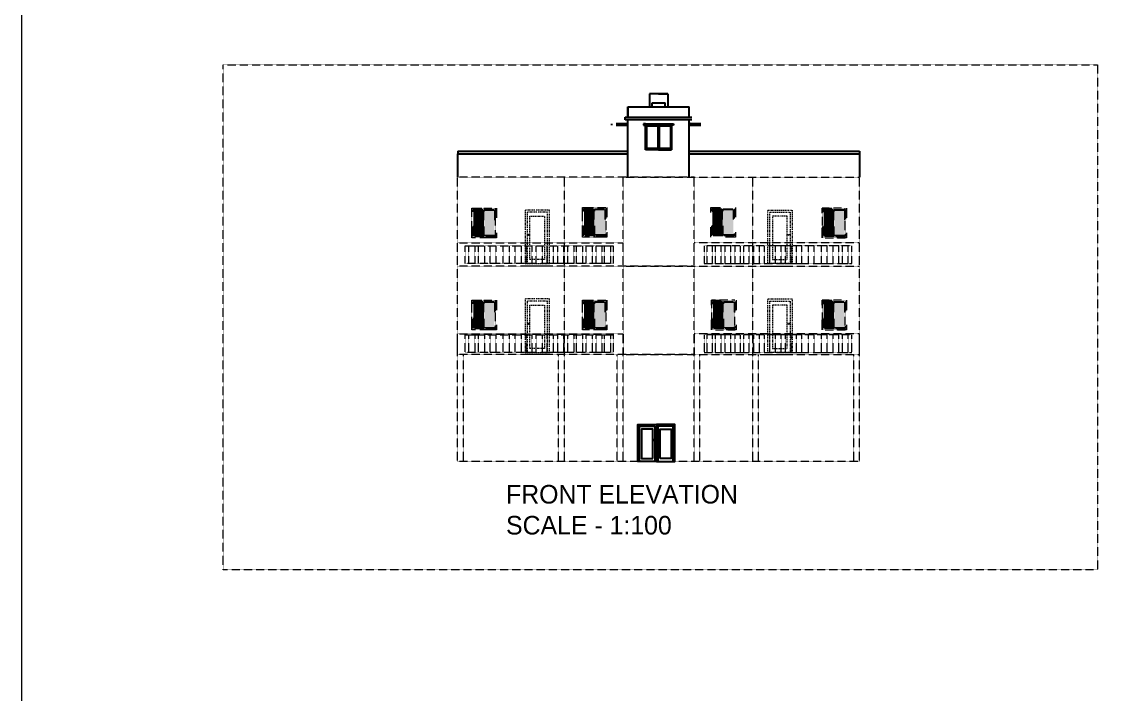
# Model space of a CAD drawing. Header units: millimetres. Extents: x -15225 to 158921, y -72156 to 56162.
# Drawn here: x -15225 to 39102, y -32424 to 886 of the extents above; entities that cross this region are included whole.
import ezdxf

# ---------------------------------------------------------------- set-up
doc = ezdxf.new("R2010")
doc.units = ezdxf.units.MM
doc.linetypes.add('ACAD_ISO03W100', pattern=[30, 12, -18])
doc.linetypes.add('DASHED2', pattern=[0.375, 0.25, -0.125])
doc.layers.get('0').update_dxf_attribs({"linetype": 'CONTINUOUS'})
doc.layers.add('Layer2', color=7, linetype='ACAD_ISO03W100', lineweight=15)
doc.layers.add('P', color=7, linetype='CONTINUOUS')

# ---------------------------------------------------------------- blocks, each defined once
blk = doc.blocks.new('*U60')
for p, q in [((1.5, 1.5), (1.5, 34.5)), ((1.5, 34.5), (15, 34.5)), ((15, 1.5), (15, 34.5)), ((15, 34.5), (28.5, 34.5)), ((28.5, 34.5), (28.5, 1.5)), ((15, 1.5), (1.5, 1.5)), ((28.5, 1.5), (15, 1.5))]:
    blk.add_line(p, q)
blk.add_lwpolyline([(0, 0), (0, 36), (30, 36), (30, 0)], close=True)
for points in [[(14, 33.5), (14, 2.5), (2.5, 2.5), (2.5, 33.5), (14, 33.5)], [(15, 33.5), (27.5, 33.5), (27.5, 2.5), (15, 2.5)]]:
    blk.add_lwpolyline(points)
blk = doc.blocks.new('*U65')
blk.add_lwpolyline([(76.2, 0), (0, 0), (0, 1981), (900, 1981), (900, 0), (823.8, 0)])
for points in [[(823.8, 0), (76.2, 0), (76.2, 1904.8), (823.8, 1904.8)], [(177.8, 152.4), (722.2, 152.4), (722.2, 1752.4), (177.8, 1752.4)]]:
    blk.add_lwpolyline(points, close=True)
blk.add_circle((773, 1066.8), 25.4)
blk = doc.blocks.new('*U66')
blk.add_lwpolyline([(-76.2, 0), (0, 0), (0, 1981), (-900, 1981), (-900, 0), (-823.8, 0)])
for points in [[(-823.8, 0), (-76.2, 0), (-76.2, 1904.8), (-823.8, 1904.8)], [(-177.8, 152.4), (-722.2, 152.4), (-722.2, 1752.4), (-177.8, 1752.4)]]:
    blk.add_lwpolyline(points, close=True)
blk.add_circle((-773, 1066.8), 25.4)
blk = doc.blocks.new('front')
at = {"color": 7, "linetype": 'ByBlock', "lineweight": 0}
for p, q in [((661293, 174495), (655434, 174495)), ((655434, 167452), (655434, 174495)), ((658082, 167452), (658082, 174495)), ((658082, 167452), (658082, 174495)), ((659535, 167452), (659535, 174495)), ((659535, 174495), (665394, 174495)), ((661293, 167452), (661293, 174495)), ((662746, 167452), (662746, 174495)), ((662746, 167452), (662746, 174495)), ((665394, 167452), (665394, 174495)), ((655433, 172870), (659535, 172870)), ((665395, 172870), (661293, 172870)), ((661293, 172295), (655434, 172295)), ((659535, 172295), (665394, 172295)), ((655434, 170099), (655433, 170612)), ((655433, 170612), (659535, 170612)), ((659535, 170612), (659535, 170099)), ((665395, 170612), (661293, 170612)), ((661293, 170612), (661293, 170099)), ((665394, 170099), (665395, 170612)), ((661293, 170099), (655434, 170099)), ((659535, 170099), (655434, 170099)), ((655578, 167452), (655578, 170099)), ((657937, 167452), (657937, 170099)), ((659391, 167452), (659391, 170099)), ((659535, 170099), (665394, 170099)), ((661293, 170099), (665394, 170099)), ((661438, 167452), (661438, 170099)), ((662891, 167452), (662891, 170099)), ((665250, 167452), (665250, 170099)), ((655578, 169801), (655578, 169801)), ((665250, 169801), (665250, 169801)), ((665394, 167452), (655434, 167452))]:
    blk.add_line(p, q, dxfattribs=at)
for points in [[(649622, 177279), (671288, 177279), (671288, 164770), (649622, 164770)], [(655787, 173729), (656365, 173729), (656365, 172997), (655787, 172997)], [(658525, 173745), (659103, 173745), (659103, 173013), (658525, 173013)], [(665041, 173729), (664463, 173729), (664463, 172997), (665041, 172997)], [(655624, 172793), (659284, 172793), (659284, 172354), (655624, 172354)], [(655624, 172793), (659284, 172793), (659284, 172354), (655624, 172354)], [(655715, 172793), (655862, 172793), (655862, 172354), (655715, 172354)], [(655951, 172793), (656098, 172793), (656098, 172354), (655951, 172354)], [(656238, 172793), (656384, 172793), (656384, 172354), (656238, 172354)], [(656560, 172793), (656707, 172793), (656707, 172354), (656560, 172354)], [(656861, 172793), (657007, 172793), (657007, 172354), (656861, 172354)], [(657129, 172793), (657275, 172793), (657275, 172354), (657129, 172354)], [(657379, 172793), (657526, 172793), (657526, 172354), (657379, 172354)], [(657655, 172793), (657801, 172793), (657801, 172354), (657655, 172354)], [(657913, 172793), (658059, 172793), (658059, 172354), (657913, 172354)], [(658168, 172793), (658314, 172793), (658314, 172354), (658168, 172354)], [(658381, 172793), (658527, 172793), (658527, 172354), (658381, 172354)], [(658622, 172793), (658768, 172793), (658768, 172354), (658622, 172354)], [(658863, 172793), (659009, 172793), (659009, 172354), (658863, 172354)], [(659076, 172793), (659222, 172793), (659222, 172354), (659076, 172354)], [(665204, 172793), (661544, 172793), (661544, 172354), (665204, 172354)], [(665204, 172793), (661544, 172793), (661544, 172354), (665204, 172354)], [(661752, 172793), (661605, 172793), (661605, 172354), (661752, 172354)], [(661965, 172793), (661818, 172793), (661818, 172354), (661965, 172354)], [(662206, 172793), (662059, 172793), (662059, 172354), (662206, 172354)], [(662447, 172793), (662301, 172793), (662301, 172354), (662447, 172354)], [(662660, 172793), (662514, 172793), (662514, 172354), (662660, 172354)], [(662915, 172793), (662768, 172793), (662768, 172354), (662915, 172354)], [(663173, 172793), (663026, 172793), (663026, 172354), (663173, 172354)], [(663448, 172793), (663302, 172793), (663302, 172354), (663448, 172354)], [(663699, 172793), (663552, 172793), (663552, 172354), (663699, 172354)], [(663967, 172793), (663820, 172793), (663820, 172354), (663967, 172354)], [(664267, 172793), (664121, 172793), (664121, 172354), (664267, 172354)], [(664590, 172793), (664443, 172793), (664443, 172354), (664590, 172354)], [(664876, 172793), (664730, 172793), (664730, 172354), (664876, 172354)], [(665112, 172793), (664966, 172793), (664966, 172354), (665112, 172354)], [(655787, 171447), (656365, 171447), (656365, 170715), (655787, 170715)], [(658525, 171447), (659103, 171447), (659103, 170715), (658525, 170715)], [(662303, 171447), (661724, 171447), (661724, 170715), (662303, 170715)], [(665041, 171447), (664463, 171447), (664463, 170715), (665041, 170715)], [(655624, 170590), (659284, 170590), (659284, 170151), (655624, 170151)], [(655715, 170590), (655862, 170590), (655862, 170151), (655715, 170151)], [(655951, 170590), (656098, 170590), (656098, 170151), (655951, 170151)], [(656238, 170590), (656384, 170590), (656384, 170151), (656238, 170151)], [(656560, 170590), (656707, 170590), (656707, 170151), (656560, 170151)], [(656861, 170590), (657007, 170590), (657007, 170151), (656861, 170151)], [(657129, 170590), (657275, 170590), (657275, 170151), (657129, 170151)], [(657379, 170590), (657526, 170590), (657526, 170151), (657379, 170151)], [(657655, 170590), (657801, 170590), (657801, 170151), (657655, 170151)], [(657913, 170590), (658059, 170590), (658059, 170151), (657913, 170151)], [(658168, 170590), (658314, 170590), (658314, 170151), (658168, 170151)], [(658381, 170590), (658527, 170590), (658527, 170151), (658381, 170151)], [(658622, 170590), (658768, 170590), (658768, 170151), (658622, 170151)], [(658863, 170590), (659009, 170590), (659009, 170151), (658863, 170151)], [(659076, 170590), (659222, 170590), (659222, 170151), (659076, 170151)], [(665204, 170590), (661544, 170590), (661544, 170151), (665204, 170151)], [(661752, 170590), (661605, 170590), (661605, 170151), (661752, 170151)], [(661965, 170590), (661818, 170590), (661818, 170151), (661965, 170151)], [(662206, 170590), (662059, 170590), (662059, 170151), (662206, 170151)], [(662447, 170590), (662301, 170590), (662301, 170151), (662447, 170151)], [(662660, 170590), (662514, 170590), (662514, 170151), (662660, 170151)], [(662915, 170590), (662768, 170590), (662768, 170151), (662915, 170151)], [(663173, 170590), (663026, 170590), (663026, 170151), (663173, 170151)], [(663448, 170590), (663302, 170590), (663302, 170151), (663448, 170151)], [(663699, 170590), (663552, 170590), (663552, 170151), (663699, 170151)], [(663967, 170590), (663820, 170590), (663820, 170151), (663967, 170151)], [(664267, 170590), (664121, 170590), (664121, 170151), (664267, 170151)], [(664590, 170590), (664443, 170590), (664443, 170151), (664590, 170151)], [(664876, 170590), (664730, 170590), (664730, 170151), (664876, 170151)], [(665112, 170590), (664966, 170590), (664966, 170151), (665112, 170151)]]:
    blk.add_lwpolyline(points, close=True, dxfattribs=at)
for points in [[(657709, 172295), (657109, 172295)], [(663119, 172295), (663719, 172295)], [(657709, 170099), (657109, 170099)], [(663119, 170099), (663719, 170099)]]:
    blk.add_lwpolyline(points, dxfattribs=at)
at = {"linetype": 'ByBlock', "xscale": 20.33353914802258, "yscale": 20.33353914802258, "zscale": 20.33353914802258}
for p in [(655787, 172997), (658525, 173013), (661706, 173013), (664463, 172997), (655787, 170715), (658525, 170715), (661724, 170715), (664463, 170715)]:
    blk.add_blockref('*U60', p, dxfattribs=at)
at = {"xscale": 0.6700553816485715, "yscale": 0.6700553816485715, "zscale": 0.6700553816485715}
for name, p in [('*U66', (657709, 172354)), ('*U65', (663119, 172354)), ('*U66', (657709, 170151)), ('*U65', (663119, 170151))]:
    blk.add_blockref(name, p, dxfattribs=at)
at = {"layer": 'P', "linetype": 'ByBlock', "insert": (656633, 166870), "char_height": 460.35, "attachment_point": 1}
blk.add_mtext_dynamic_manual_height_columns('FRONT ELEVATION\\PSCALE - 1:100', width=22973.23, gutter_width=2302, heights=[0], dxfattribs=at)
blk = doc.blocks.new('*U108')
blk.add_lwpolyline([(3.1, 0), (0.1, 0), (0.1, 72), (36.1, 72), (36.1, 0), (33.1, 0)])
for points in [[(33.1, 69), (33.1, 0), (3.1, 0), (3.1, 69)], [(29.1, 6), (29.1, 63), (7.1, 63), (7.1, 6)]]:
    blk.add_lwpolyline(points, close=True)
blk.add_circle((31.1, 42), 1)
blk = doc.blocks.new('*U113')
blk.add_lwpolyline([(3.1, 0), (0.1, 0), (0.1, 72), (36.1, 72), (36.1, 0), (33.1, 0)])
for points in [[(33.1, 69), (33.1, 0), (3.1, 0), (3.1, 69)], [(29.1, 6), (29.1, 63), (7.1, 63), (7.1, 6)]]:
    blk.add_lwpolyline(points, close=True)
blk.add_circle((31.1, 42), 1)

msp = doc.modelspace()

# ---------------------------------------------------------------- hatches: boundary and pattern name
at = {"layer": 'Layer2', "linetype": 'DASHED2'}
h = msp.add_hatch(dxfattribs=at)
h.set_pattern_fill('STEEL', color=256)
h.set_pattern_definition([(45, (-645141.1453, -188431.694), (-2.24506403, 2.24506403), []), (45, (-645141.1453, -188430.1065), (-2.24506403, 2.24506403), [])])
h.paths.add_polyline_path([(7644, -8443), (7177, -8443), (7177, -9704), (7644, -9704)])
h = msp.add_hatch(dxfattribs=at)
h.set_pattern_fill('STEEL', color=256)
h.set_pattern_definition([(45, (-645141.14526, -188431.69398), (-0.088388347648, 0.088388347648), []), (45, (-645141.14526, -188431.63148), (-0.088388347648, 0.088388347648), [])])
h.paths.add_polyline_path([(8193, -8443), (7685, -8443), (7685, -9704), (8193, -9704)])
h = msp.add_hatch(dxfattribs=at)
h.set_pattern_fill('STEEL', color=256)
h.set_pattern_definition([(45, (-639664.457, -188399.271), (-2.24506403, 2.24506403), []), (45, (-639664.457, -188397.6834), (-2.24506403, 2.24506403), [])])
h.paths.add_polyline_path([(13121, -8411), (12653, -8411), (12653, -9672), (13121, -9672)])
h = msp.add_hatch(dxfattribs=at)
h.set_pattern_fill('STEEL', color=256)
h.set_pattern_definition([(45, (-639664.45692, -188399.27086), (-0.088388347648, 0.088388347648), []), (45, (-639664.45692, -188399.20836), (-0.088388347648, 0.088388347648), [])])
h.paths.add_polyline_path([(13670, -8411), (13162, -8411), (13162, -9672), (13670, -9672)])
h = msp.add_hatch(dxfattribs=at)
h.set_pattern_fill('STEEL', color=256)
h.set_pattern_definition([(45, (-633302.1918, -188399.856), (-2.24506403, 2.24506403), []), (45, (-633302.1918, -188398.2685), (-2.24506403, 2.24506403), [])])
h.paths.add_polyline_path([(19483, -8411), (19016, -8411), (19016, -9672), (19483, -9672)])
h = msp.add_hatch(dxfattribs=at)
h.set_pattern_fill('STEEL', color=256)
h.set_pattern_definition([(45, (-633302.19182, -188399.85598), (-0.088388347648, 0.088388347648), []), (45, (-633302.19182, -188399.79348), (-0.088388347648, 0.088388347648), [])])
h.paths.add_polyline_path([(20032, -8411), (19524, -8411), (19524, -9672), (20032, -9672)])
h = msp.add_hatch(dxfattribs=at)
h.set_pattern_fill('STEEL', color=256)
h.set_pattern_definition([(45, (-627788.6226, -188431.694), (-2.24506403, 2.24506403), []), (45, (-627788.6226, -188430.1065), (-2.24506403, 2.24506403), [])])
h.paths.add_polyline_path([(24997, -8443), (24529, -8443), (24529, -9704), (24997, -9704)])
h = msp.add_hatch(dxfattribs=at)
h.set_pattern_fill('STEEL', color=256)
h.set_pattern_definition([(45, (-627788.62259, -188431.69398), (-0.088388347648, 0.088388347648), []), (45, (-627788.62259, -188431.63148), (-0.088388347648, 0.088388347648), [])])
h.paths.add_polyline_path([(25546, -8443), (25038, -8443), (25038, -9704), (25546, -9704)])
h = msp.add_hatch(dxfattribs=at)
h.set_pattern_fill('STEEL', color=256)
h.set_pattern_definition([(45, (-645141.1453, -192995.8052), (-2.24506403, 2.24506403), []), (45, (-645141.1453, -192994.2177), (-2.24506403, 2.24506403), [])])
h.paths.add_polyline_path([(7644, -13007), (7177, -13007), (7177, -14268), (7644, -14268)])
h = msp.add_hatch(dxfattribs=at)
h.set_pattern_fill('STEEL', color=256)
h.set_pattern_definition([(45, (-645141.14526, -192995.8052), (-0.088388347648, 0.088388347648), []), (45, (-645141.14526, -192995.7427), (-0.088388347648, 0.088388347648), [])])
h.paths.add_polyline_path([(8193, -13007), (7685, -13007), (7685, -14268), (8193, -14268)])
h = msp.add_hatch(dxfattribs=at)
h.set_pattern_fill('STEEL', color=256)
h.set_pattern_definition([(45, (-639664.457, -192995.8052), (-2.24506403, 2.24506403), []), (45, (-639664.457, -192994.2177), (-2.24506403, 2.24506403), [])])
h.paths.add_polyline_path([(13121, -13007), (12653, -13007), (12653, -14268), (13121, -14268)])
h = msp.add_hatch(dxfattribs=at)
h.set_pattern_fill('STEEL', color=256)
h.set_pattern_definition([(45, (-639664.45692, -192995.8052), (-0.088388347648, 0.088388347648), []), (45, (-639664.45692, -192995.7427), (-0.088388347648, 0.088388347648), [])])
h.paths.add_polyline_path([(13670, -13007), (13162, -13007), (13162, -14268), (13670, -14268)])
h = msp.add_hatch(dxfattribs=at)
h.set_pattern_fill('STEEL', color=256)
h.set_pattern_definition([(45, (-633265.311, -192995.8052), (-2.24506403, 2.24506403), []), (45, (-633265.311, -192994.2177), (-2.24506403, 2.24506403), [])])
h.paths.add_polyline_path([(19520, -13007), (19053, -13007), (19053, -14268), (19520, -14268)])
h = msp.add_hatch(dxfattribs=at)
h.set_pattern_fill('STEEL', color=256)
h.set_pattern_definition([(45, (-633265.31093, -192995.8052), (-0.088388347648, 0.088388347648), []), (45, (-633265.31093, -192995.7427), (-0.088388347648, 0.088388347648), [])])
h.paths.add_polyline_path([(20069, -13007), (19561, -13007), (19561, -14268), (20069, -14268)])
h = msp.add_hatch(dxfattribs=at)
h.set_pattern_fill('STEEL', color=256)
h.set_pattern_definition([(45, (-627788.6226, -192995.8052), (-2.24506403, 2.24506403), []), (45, (-627788.6226, -192994.2177), (-2.24506403, 2.24506403), [])])
h.paths.add_polyline_path([(24997, -13007), (24529, -13007), (24529, -14268), (24997, -14268)])
h = msp.add_hatch(dxfattribs=at)
h.set_pattern_fill('STEEL', color=256)
h.set_pattern_definition([(45, (-627788.62259, -192995.8052), (-0.088388347648, 0.088388347648), []), (45, (-627788.62259, -192995.7427), (-0.088388347648, 0.088388347648), [])])
h.paths.add_polyline_path([(25546, -13007), (25038, -13007), (25038, -14268), (25546, -14268)])

# ---------------------------------------------------------------- linework, layer by layer
for p, q in [((16782, -2673), (15876, -2673)), ((15876, -2673), (15876, -3319)), ((16329, -2673), (16782, -2673)), ((16782, -2673), (16782, -3319)), ((16006, -3319), (16006, -3125)), ((16006, -3125), (16652, -3125)), ((16652, -3319), (16652, -3125)), ((16782, -3125), (16782, -3319)), ((14810, -3836), (14810, -3319)), ((14810, -3319), (14810, -3836)), ((14810, -3836), (14810, -3319)), ((14810, -3319), (17848, -3319)), ((15876, -3319), (16135, -3319)), ((16006, -3319), (16006, -3319)), ((17848, -3836), (17848, -3319)), ((13990, -4160), (13990, -4224)), ((14810, -4160), (14228, -4160)), ((14228, -4224), (14810, -4224)), ((14680, -3966), (14680, -3836)), ((14680, -3836), (14810, -3836)), ((14810, -3966), (14680, -3966)), ((14810, -3836), (17848, -3836)), ((14810, -5517), (14810, -3966)), ((17978, -3966), (14810, -3966)), ((15682, -4160), (15585, -4160)), ((15585, -4160), (15585, -4224)), ((15585, -4224), (15650, -4224)), ((15650, -4224), (15747, -4224)), ((15682, -4160), (16976, -4160)), ((15682, -5453), (15682, -4224)), ((15747, -5388), (15747, -4224)), ((15747, -4224), (16911, -4224)), ((15747, -4257), (16911, -4257)), ((16297, -4257), (16297, -5388)), ((16361, -4257), (16361, -5388)), ((16911, -4224), (16911, -5388)), ((17073, -4224), (16911, -4224)), ((16976, -4160), (17073, -4160)), ((16976, -4224), (16976, -5453)), ((17073, -4160), (17073, -4224)), ((17848, -3836), (17978, -3836)), ((17848, -6810), (17848, -3966)), ((17848, -6810), (17848, -4095)), ((17848, -4095), (17848, -4224)), ((18430, -4160), (17848, -4160)), ((17848, -4224), (18430, -4224)), ((16911, -5388), (15747, -5388)), ((6371, -5517), (14810, -5517)), ((6371, -5517), (6371, -5647)), ((6371, -6810), (6371, -5647)), ((6371, -5647), (14810, -5647)), ((14810, -6810), (14810, -5517)), ((16976, -5453), (15682, -5453)), ((16329, -5453), (16976, -5453)), ((17848, -5517), (26286, -5517)), ((17848, -5647), (26286, -5647)), ((26286, -5517), (26286, -5647)), ((26286, -5647), (26286, -6810))]:
    msp.add_line(p, q)
at = {"layer": 'Layer2', "color": 3, "linetype": 'ByBlock', "lineweight": 20}
msp.add_lwpolyline([(158921, -72156), (-15225, -72156), (-15225, 56162), (158921, 56162)], close=True, dxfattribs=at)

# ---------------------------------------------------------------- block references
at = {"xscale": 25.4, "yscale": 25.4, "zscale": 25.4}
msp.add_blockref('*U108', (15302, -20895), dxfattribs=at)
at = {"xscale": -25.4, "yscale": 25.4, "zscale": 25.4, "rotation": 359.9999999997487}
msp.add_blockref('*U113', (17138, -20895), dxfattribs=at)
at = {"layer": 'Layer2', "linetype": 'DASHED2', "xscale": 2, "yscale": 2, "zscale": 2}
msp.add_blockref('front', (-1304498, -355800), dxfattribs=at)

doc.saveas('drawing.dxf')
